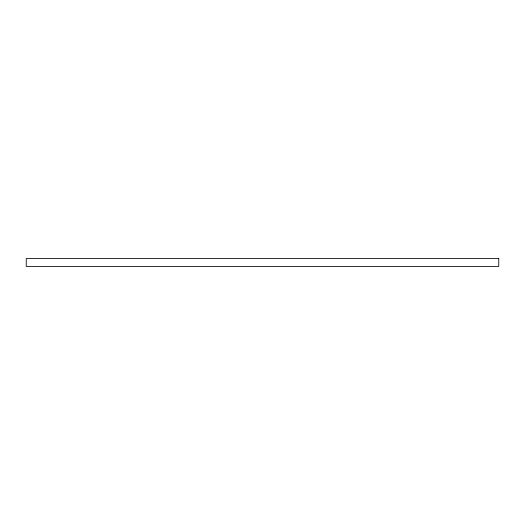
<?xml version="1.0" encoding="UTF-8"?>
<svg xmlns="http://www.w3.org/2000/svg" width="525" height="525" viewBox="0 0 525 525"><rect width="100%" height="100%" fill="white"/><g stroke="black" fill="none" stroke-linecap="round" stroke-linejoin="round"><path stroke-width="0.79" d="M498.75 258.562L26.25 258.562L26.25 266.438L498.75 266.438L498.75 258.562"/></g></svg>
